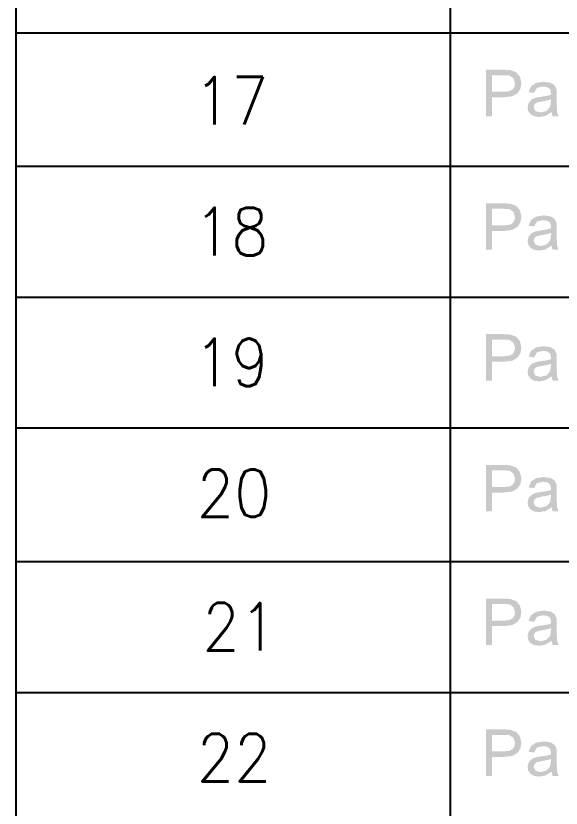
# Model space of a CAD drawing. Header units: millimetres. Extents: x 0 to 420, y 0 to 297.
# Drawn here: x 28.91 to 37.2, y 198.26 to 210.31 of the extents above; entities that cross this region are included whole.
import ezdxf

# ---------------------------------------------------------------- set-up
doc = ezdxf.new("R2010")
doc.units = ezdxf.units.MM
doc.layers.get('0').update_dxf_attribs({"linetype": 'CONTINUOUS'})
doc.styles.get("Standard").update_dxf_attribs({"font": 'STANDARD'})

msp = doc.modelspace()

# ---------------------------------------------------------------- hatches: boundary and pattern name
at = {"true_color": 0x0000fb}
h = msp.add_hatch(color=0, dxfattribs=at)
h.paths.add_polyline_path([(36.059403, 208.787999), (36.059403, 209.495208), (36.326191, 209.495208), (36.433678, 209.488594), (36.521321, 209.45497), (36.577545, 209.386619), (36.599042, 209.290707), (36.584642, 209.207129), (36.541716, 209.138021), (36.461032, 209.091168), (36.334459, 209.075734), (36.153109, 209.075734), (36.153109, 208.787999)], flags=0)
h.paths.add_polyline_path([(36.153109, 209.158967), (36.336113, 209.158967), (36.413352, 209.167304), (36.464546, 209.192591), (36.493071, 209.233037), (36.50258, 209.287951), (36.47998, 209.363468), (36.421551, 209.40536), (36.387651, 209.409839), (36.333908, 209.411424), (36.153109, 209.411424)], flags=0)
h = msp.add_hatch(color=0, dxfattribs=at)
h.paths.add_polyline_path([(37.056346, 208.851389), (36.963191, 208.79296), (36.867279, 208.776424), (36.79259, 208.786759), (36.737744, 208.817765), (36.703775, 208.864618), (36.692544, 208.923047), (36.709632, 208.991398), (36.75428, 209.041558), (36.817119, 209.070221), (36.894289, 209.083451), (36.985101, 209.09668), (37.048629, 209.113216), (37.04918, 209.135816), (37.043048, 209.180947), (37.024927, 209.210781), (36.983172, 209.232623), (36.925708, 209.239996), (36.835309, 209.218498), (36.792314, 209.142431), (36.707427, 209.154006), (36.745461, 209.242201), (36.82208, 209.293464), (36.938386, 209.311654), (37.044771, 209.29622), (37.105404, 209.257083), (37.132414, 209.198655), (37.136823, 209.118177), (37.136823, 209.002422), (37.138133, 208.903685), (37.142336, 208.849184), (37.164384, 208.787999), (37.073434, 208.787999)], flags=0)
h.paths.add_polyline_path([(37.048629, 209.044865), (36.98958, 209.026951), (36.906967, 209.012344), (36.83145, 208.994705), (36.797275, 208.966593), (36.785148, 208.925252), (36.811055, 208.867374), (36.888225, 208.844223), (36.977522, 208.866272), (37.034849, 208.926354), (37.048629, 209.013446)], flags=0)
h = msp.add_hatch(color=0, dxfattribs=at)
h.paths.add_polyline_path([(36.059403, 206.755999), (36.059403, 207.463208), (36.326191, 207.463208), (36.433678, 207.456594), (36.521321, 207.42297), (36.577545, 207.354619), (36.599042, 207.258708), (36.584642, 207.175129), (36.541716, 207.106021), (36.461032, 207.059168), (36.334459, 207.043734), (36.153109, 207.043734), (36.153109, 206.755999)], flags=0)
h.paths.add_polyline_path([(36.153109, 207.126967), (36.336113, 207.126967), (36.413352, 207.135304), (36.464546, 207.160591), (36.493071, 207.201037), (36.50258, 207.255951), (36.47998, 207.331468), (36.421551, 207.37336), (36.387651, 207.377839), (36.333908, 207.379424), (36.153109, 207.379424)], flags=0)
h = msp.add_hatch(color=0, dxfattribs=at)
h.paths.add_polyline_path([(37.056346, 206.819389), (36.963191, 206.76096), (36.867279, 206.744424), (36.79259, 206.754759), (36.737744, 206.785765), (36.703775, 206.832618), (36.692544, 206.891047), (36.709632, 206.959398), (36.75428, 207.009558), (36.817119, 207.038221), (36.894289, 207.051451), (36.985101, 207.06468), (37.048629, 207.081216), (37.04918, 207.103816), (37.043048, 207.148947), (37.024927, 207.178781), (36.983172, 207.200623), (36.925708, 207.207996), (36.835309, 207.186498), (36.792314, 207.110431), (36.707427, 207.122006), (36.745461, 207.210201), (36.82208, 207.261464), (36.938386, 207.279654), (37.044771, 207.26422), (37.105404, 207.225083), (37.132414, 207.166655), (37.136823, 207.086177), (37.136823, 206.970422), (37.138133, 206.871685), (37.142336, 206.817184), (37.164384, 206.755999), (37.073434, 206.755999)], flags=0)
h.paths.add_polyline_path([(37.048629, 207.012865), (36.98958, 206.994951), (36.906967, 206.980344), (36.83145, 206.962705), (36.797275, 206.934593), (36.785148, 206.893252), (36.811055, 206.835374), (36.888225, 206.812223), (36.977522, 206.834272), (37.034849, 206.894354), (37.048629, 206.981446)], flags=0)
h = msp.add_hatch(color=0, dxfattribs=at)
h.paths.add_polyline_path([(36.059403, 204.766333), (36.059403, 205.473542), (36.326191, 205.473542), (36.433678, 205.466927), (36.521321, 205.433303), (36.577545, 205.364952), (36.599042, 205.269041), (36.584642, 205.185463), (36.541716, 205.116354), (36.461032, 205.069501), (36.334459, 205.054067), (36.153109, 205.054067), (36.153109, 204.766333)], flags=0)
h.paths.add_polyline_path([(36.153109, 205.1373), (36.336113, 205.1373), (36.413352, 205.145638), (36.464546, 205.170925), (36.493071, 205.21137), (36.50258, 205.266285), (36.47998, 205.341801), (36.421551, 205.383694), (36.387651, 205.388172), (36.333908, 205.389757), (36.153109, 205.389757)], flags=0)
h = msp.add_hatch(color=0, dxfattribs=at)
h.paths.add_polyline_path([(37.056346, 204.829722), (36.963191, 204.771293), (36.867279, 204.754757), (36.79259, 204.765092), (36.737744, 204.796098), (36.703775, 204.842951), (36.692544, 204.90138), (36.709632, 204.969731), (36.75428, 205.019892), (36.817119, 205.048555), (36.894289, 205.061784), (36.985101, 205.075013), (37.048629, 205.09155), (37.04918, 205.114149), (37.043048, 205.15928), (37.024927, 205.189115), (36.983172, 205.210957), (36.925708, 205.218329), (36.835309, 205.196832), (36.792314, 205.120764), (36.707427, 205.132339), (36.745461, 205.220534), (36.82208, 205.271797), (36.938386, 205.289987), (37.044771, 205.274553), (37.105404, 205.235417), (37.132414, 205.176988), (37.136823, 205.09651), (37.136823, 204.980755), (37.138133, 204.882019), (37.142336, 204.827517), (37.164384, 204.766333), (37.073434, 204.766333)], flags=0)
h.paths.add_polyline_path([(37.048629, 205.023199), (36.98958, 205.005284), (36.906967, 204.990677), (36.83145, 204.973038), (36.797275, 204.944926), (36.785148, 204.903585), (36.811055, 204.845708), (36.888225, 204.822556), (36.977522, 204.844605), (37.034849, 204.904688), (37.048629, 204.99178)], flags=0)
h = msp.add_hatch(color=0, dxfattribs=at)
h.paths.add_polyline_path([(36.059403, 202.776666), (36.059403, 203.483875), (36.326191, 203.483875), (36.433678, 203.47726), (36.521321, 203.443636), (36.577545, 203.375286), (36.599042, 203.279374), (36.584642, 203.195796), (36.541716, 203.126688), (36.461032, 203.079834), (36.334459, 203.0644), (36.153109, 203.0644), (36.153109, 202.776666)], flags=0)
h.paths.add_polyline_path([(36.153109, 203.147634), (36.336113, 203.147634), (36.413352, 203.155971), (36.464546, 203.181258), (36.493071, 203.221703), (36.50258, 203.276618), (36.47998, 203.352135), (36.421551, 203.394027), (36.387651, 203.398506), (36.333908, 203.40009), (36.153109, 203.40009)], flags=0)
h = msp.add_hatch(color=0, dxfattribs=at)
h.paths.add_polyline_path([(37.056346, 202.840056), (36.963191, 202.781627), (36.867279, 202.76509), (36.79259, 202.775426), (36.737744, 202.806431), (36.703775, 202.853285), (36.692544, 202.911714), (36.709632, 202.980064), (36.75428, 203.030225), (36.817119, 203.058888), (36.894289, 203.072117), (36.985101, 203.085346), (37.048629, 203.101883), (37.04918, 203.124483), (37.043048, 203.169613), (37.024927, 203.199448), (36.983172, 203.22129), (36.925708, 203.228662), (36.835309, 203.207165), (36.792314, 203.131097), (36.707427, 203.142673), (36.745461, 203.230867), (36.82208, 203.28213), (36.938386, 203.30032), (37.044771, 203.284886), (37.105404, 203.24575), (37.132414, 203.187321), (37.136823, 203.106844), (37.136823, 202.991089), (37.138133, 202.892352), (37.142336, 202.837851), (37.164384, 202.776666), (37.073434, 202.776666)], flags=0)
h.paths.add_polyline_path([(37.048629, 203.033532), (36.98958, 203.015618), (36.906967, 203.00101), (36.83145, 202.983372), (36.797275, 202.95526), (36.785148, 202.913918), (36.811055, 202.856041), (36.888225, 202.83289), (36.977522, 202.854938), (37.034849, 202.915021), (37.048629, 203.002113)], flags=0)
h = msp.add_hatch(color=0, dxfattribs=at)
h.paths.add_polyline_path([(36.059403, 200.744666), (36.059403, 201.451875), (36.326191, 201.451875), (36.433678, 201.44526), (36.521321, 201.411636), (36.577545, 201.343286), (36.599042, 201.247374), (36.584642, 201.163796), (36.541716, 201.094688), (36.461032, 201.047834), (36.334459, 201.0324), (36.153109, 201.0324), (36.153109, 200.744666)], flags=0)
h.paths.add_polyline_path([(36.153109, 201.115634), (36.336113, 201.115634), (36.413352, 201.123971), (36.464546, 201.149258), (36.493071, 201.189703), (36.50258, 201.244618), (36.47998, 201.320135), (36.421551, 201.362027), (36.387651, 201.366506), (36.333908, 201.36809), (36.153109, 201.36809)], flags=0)
h = msp.add_hatch(color=0, dxfattribs=at)
h.paths.add_polyline_path([(37.056346, 200.808056), (36.963191, 200.749627), (36.867279, 200.73309), (36.79259, 200.743426), (36.737744, 200.774431), (36.703775, 200.821285), (36.692544, 200.879714), (36.709632, 200.948064), (36.75428, 200.998225), (36.817119, 201.026888), (36.894289, 201.040117), (36.985101, 201.053346), (37.048629, 201.069883), (37.04918, 201.092483), (37.043048, 201.137613), (37.024927, 201.167448), (36.983172, 201.18929), (36.925708, 201.196662), (36.835309, 201.175165), (36.792314, 201.099097), (36.707427, 201.110673), (36.745461, 201.198867), (36.82208, 201.25013), (36.938386, 201.26832), (37.044771, 201.252886), (37.105404, 201.21375), (37.132414, 201.155321), (37.136823, 201.074844), (37.136823, 200.959089), (37.138133, 200.860352), (37.142336, 200.805851), (37.164384, 200.744666), (37.073434, 200.744666)], flags=0)
h.paths.add_polyline_path([(37.048629, 201.001532), (36.98958, 200.983618), (36.906967, 200.96901), (36.83145, 200.951372), (36.797275, 200.92326), (36.785148, 200.881918), (36.811055, 200.824041), (36.888225, 200.80089), (36.977522, 200.822938), (37.034849, 200.883021), (37.048629, 200.970113)], flags=0)
h = msp.add_hatch(color=0, dxfattribs=at)
h.paths.add_polyline_path([(36.059403, 198.754999), (36.059403, 199.462208), (36.326191, 199.462208), (36.433678, 199.455594), (36.521321, 199.42197), (36.577545, 199.353619), (36.599042, 199.257708), (36.584642, 199.17413), (36.541716, 199.105021), (36.461032, 199.058168), (36.334459, 199.042734), (36.153109, 199.042734), (36.153109, 198.754999)], flags=0)
h.paths.add_polyline_path([(36.153109, 199.125967), (36.336113, 199.125967), (36.413352, 199.134304), (36.464546, 199.159591), (36.493071, 199.200037), (36.50258, 199.254951), (36.47998, 199.330468), (36.421551, 199.37236), (36.387651, 199.376839), (36.333908, 199.378424), (36.153109, 199.378424)], flags=0)
h = msp.add_hatch(color=0, dxfattribs=at)
h.paths.add_polyline_path([(37.056346, 198.818389), (36.963191, 198.75996), (36.867279, 198.743424), (36.79259, 198.753759), (36.737744, 198.784765), (36.703775, 198.831618), (36.692544, 198.890047), (36.709632, 198.958398), (36.75428, 199.008558), (36.817119, 199.037221), (36.894289, 199.050451), (36.985101, 199.06368), (37.048629, 199.080216), (37.04918, 199.102816), (37.043048, 199.147947), (37.024927, 199.177781), (36.983172, 199.199623), (36.925708, 199.206996), (36.835309, 199.185498), (36.792314, 199.109431), (36.707427, 199.121006), (36.745461, 199.209201), (36.82208, 199.260464), (36.938386, 199.278654), (37.044771, 199.26322), (37.105404, 199.224083), (37.132414, 199.165655), (37.136823, 199.085177), (37.136823, 198.969422), (37.138133, 198.870686), (37.142336, 198.816184), (37.164384, 198.754999), (37.073434, 198.754999)], flags=0)
h.paths.add_polyline_path([(37.048629, 199.011866), (36.98958, 198.993951), (36.906967, 198.979344), (36.83145, 198.961705), (36.797275, 198.933593), (36.785148, 198.892252), (36.811055, 198.834374), (36.888225, 198.811223), (36.977522, 198.833272), (37.034849, 198.893354), (37.048629, 198.980446)], flags=0)

# ---------------------------------------------------------------- linework, layer by layer
at = {"color": 0, "true_color": 0x000007}
for points in [[(28.913668, 246.422332), (28.913668, 39.708667)], [(35.517668, 246.422332), (35.517668, 39.708667)], [(28.913668, 210.057999), (77.681668, 210.057999)], [(28.913668, 208.025999), (77.681668, 208.025999)], [(28.913668, 206.036333), (77.681668, 206.036333)], [(28.913668, 204.046666), (77.681668, 204.046666)], [(28.913668, 202.014666), (77.681668, 202.014666)], [(28.913668, 200.024999), (77.681668, 200.024999)]]:
    msp.add_lwpolyline(points, dxfattribs=at)

# ---------------------------------------------------------------- texts
at = {"color": 0, "true_color": 0x0000fb, "char_height": 0.724708, "attachment_point": 1}
for s, insert, width in [('17', (31.623001, 209.385706), 0.72470802), ('18', (31.623001, 207.396038), 0.72470802), ('19', (31.623001, 205.406375), 0.72470802), ('20', (31.665335, 203.416712), 0.88575423), ('21', (31.750002, 201.384708), 0.72470802), ('22', (31.665335, 199.395045), 0.88575423)]:
    msp.add_mtext(s, dxfattribs=dict(at, insert=insert, width=width))

doc.saveas('drawing.dxf')
